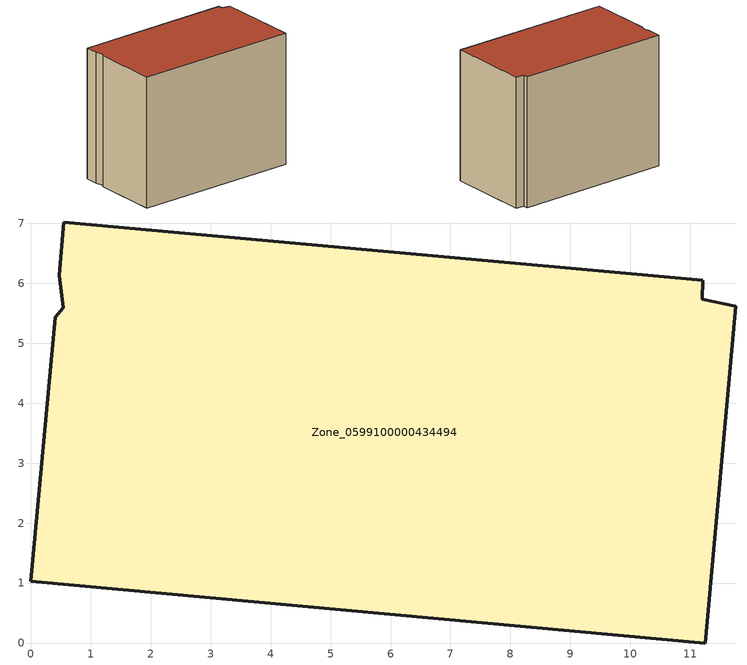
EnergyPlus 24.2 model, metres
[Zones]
Zone_0599100000434494
 floor ground (C_G): 11.21,6.05 11.2,5.74 11.76,5.62 11.25,0 0,1.03 0.41,5.43 0.54,5.59 0.47,6.14 0.55,7.02 z0
 wall outside (C_F): 11.2,5.74 11.21,6.05 0.55,7.02 0.47,6.14 0.54,5.59 0.41,5.43 0,1.03 11.25,0 11.76,5.62 11.2,5.74 z0:9.04
 roof outside (C_R): 0.54,5.59 0.41,5.43 0,1.03 11.25,0 11.76,5.62 11.2,5.74 11.21,6.05 0.55,7.02 0.47,6.14 z9.04
[BUILDING]
Pand.0599100000434494: North Axis=0; Terrain=City; Loads Convergence Tolerance Value=0.04; Temperature Convergence Tolerance Value=0.4; Solar Distribution=FullExterior; Maximum Number of Warmup Days=25; Minimum Number of Warmup Days=1
[Site:Location]
Rotterdam.The.Hague.AP_ZH_NLD Design_Conditions: Latitude=51.96; Longitude=4.45; Time Zone=1; Elevation=-4.5
[SITE:GROUNDTEMPERATURE:BUILDINGSURFACE]
18, 18, 18, 18, 18, 18, 18, 18, 18, 18, 18, 18
[MATERIAL] Thermal Absorptance=0.9; Solar Absorptance=0.7; Visible Absorptance=0.7
Name | Roughness | Thickness | Conductivity | Density | Specific Heat
G.TI.2006-2014 | MediumSmooth | 0.15 | 0.06 | 540 | 1210
F.TI.2006-2014 | Rough | 0.3 | 0.12 | 1920 | 840
R.TI.2006-2014 | MediumRough | 0.2 | 0.08 | 1500 | 1000
[CONSTRUCTION]
C_G: G.TI.2006-2014
C_F: F.TI.2006-2014
C_R: R.TI.2006-2014
[ZONE]
Zone_0599100000434494: Type=1; Multiplier=1; Ceiling Height=Autocalculate; Volume=Autocalculate; Floor Area=autocalculate; Part of Total Floor Area=Yes
[ZONEINFILTRATION:DESIGNFLOWRATE]
Infil_Zone_0599100000434494: Zone or ZoneList or Space or SpaceList=Zone_0599100000434494; Schedule=AlwaysOn; Design Flow Rate Calculation Method=Flow/Area; Flow Rate per Floor Area=0.0015; Constant Term Coefficient=1; Temperature Term Coefficient=0; Velocity Term Coefficient=0; Velocity Squared Term Coefficient=0
[HVACTEMPLATE:ZONE:IDEALLOADSAIRSYSTEM]
Zone_0599100000434494: Maximum Heating Supply Air Temperature=50; Minimum Cooling Supply Air Temperature=13; Maximum Heating Supply Air Humidity Ratio=0.0156; Minimum Cooling Supply Air Humidity Ratio=0.0077; Heating Limit=NoLimit; Cooling Limit=NoLimit; Dehumidification Control Type=ConstantSensibleHeatRatio; Cooling Sensible Heat Ratio=0.7; Dehumidification Setpoint=60; Humidification Control Type=None; Humidification Setpoint=30; Outdoor Air Method=None; Outdoor Air Flow Rate per Person=0.00944; Outdoor Air Flow Rate per Zone Floor Area=0; Outdoor Air Flow Rate per Zone=0; Demand Controlled Ventilation Type=None; Outdoor Air Economizer Type=NoEconomizer; Heat Recovery Type=None; Sensible Heat Recovery Effectiveness=0.7; Latent Heat Recovery Effectiveness=0.65
[ZONECONTROL:THERMOSTAT]
ThermostatControl_Zone_0599100000434494: Zone or ZoneList=Zone_0599100000434494; Control Type Schedule=DualSetpointControlType; Control 1=Thermostat_Zone_0599100000434494; Temperature Difference Between Cutout And Setpoint=0
[THERMOSTATSETPOINT:DUALSETPOINT]
Thermostat_Zone_0599100000434494: Heating Setpoint Temperature Schedule=HeatingSetpoint_Zone_0599100000434494; Cooling Setpoint Temperature Schedule=CoolingSetpoint_Zone_0599100000434494
[SCHEDULE:COMPACT]
HeatingSetpoint_Zone_0599100000434494: Through: 12/31, For: AllDays, Until: 24:00, 21
CoolingSetpoint_Zone_0599100000434494: Through: 12/31, For: AllDays, Until: 24:00, 24
DualSetpointControlType: Through: 12/31, For: AllDays, Until: 24:00, 4
AlwaysOn: Through: 12/31, For: AllDays, Until: 24:00, 1
